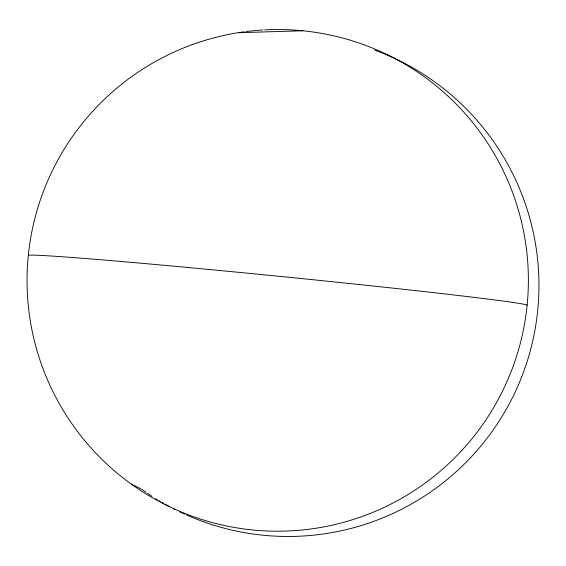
<?xml version="1.0" encoding="UTF-8"?>
<svg xmlns="http://www.w3.org/2000/svg" width="566" height="566" viewBox="0 0 566 566"><rect width="100%" height="100%" fill="white"/><g stroke="black" fill="none" stroke-linecap="round" stroke-linejoin="round"><path stroke-width="0.85" d="M238.88 32.701L302.796 30.769M131.284 484.093L141.104 488.974M374.6 50.056A250.894 250.618 -63.6 0 1 520.614 379.616A250.894 250.618 -63.6 0 1 186.447 514.926M184.834 514.197A250.894 250.618 -63.6 0 1 179.995 511.947M175.198 509.591A250.894 250.618 -63.6 0 1 173.613 508.777M169.666 506.704A250.894 250.618 -63.6 0 1 164.982 504.129M163.433 503.245A250.894 250.618 -63.6 0 1 161.89 502.353M160.355 501.448A250.894 250.618 -63.6 0 1 158.827 500.535M157.306 499.615A250.894 250.618 -63.6 0 1 155.791 498.681M152.049 496.304A250.894 250.618 -63.6 0 1 147.627 493.375M146.169 492.385A250.894 250.618 -63.6 0 1 141.854 489.349M264.683 29.885A250.894 250.618 -63.6 0 1 504.03 388.021A250.894 250.618 -63.6 0 1 75.151 428.313A250.894 250.618 -63.6 0 1 244.349 31.795M246.104 31.562A250.894 250.618 -63.6 0 1 262.9 29.984M28.3 255.492A250.894 4.174 5.7 0 1 267.138 275.118A250.894 4.174 5.7 0 1 527.123 305.251"/></g></svg>
